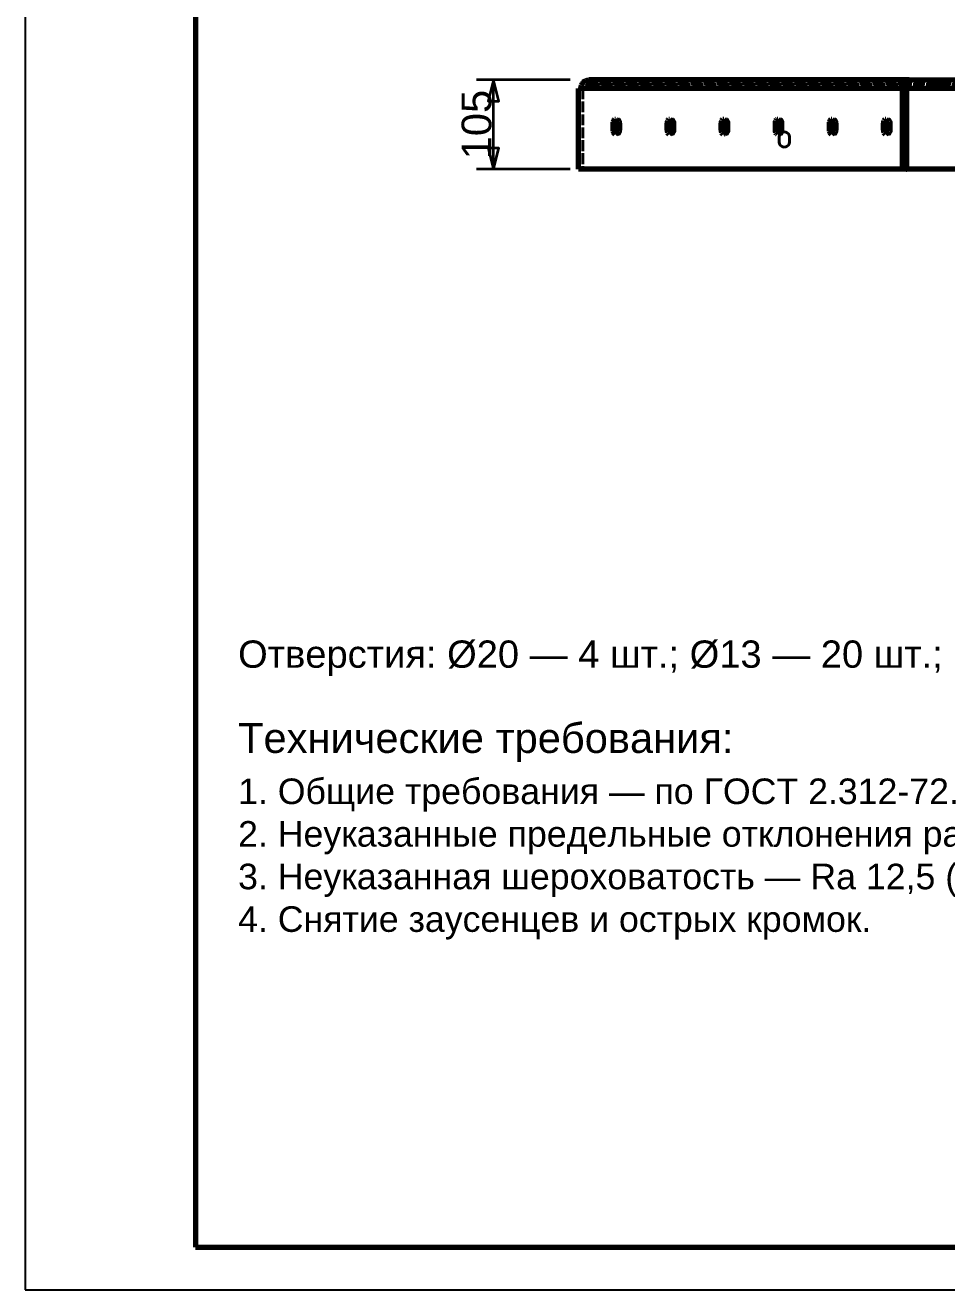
# Model space of a CAD drawing. Header units: millimetres. Extents: x 0 to 420, y 0 to 297.
# Drawn here: x 0 to 108.2, y 0 to 148.4 of the extents above; entities that cross this region are included whole.
import ezdxf
from ezdxf.enums import TextEntityAlignment as Align

# ---------------------------------------------------------------- set-up
doc = ezdxf.new("R2010")
doc.units = ezdxf.units.MM
doc.linetypes.add('DASHED', pattern=[1.524, 1.27, -0.254])
doc.styles.add('GOST', font='Arial')

msp = doc.modelspace()

# ---------------------------------------------------------------- linework, layer by layer
at = {"color": 7, "lineweight": 35}
for p, q in [((64, 142), (53, 142)), ((55, 131.5), (55, 142)), ((64, 131.5), (53, 131.5))]:
    msp.add_line(p, q, dxfattribs=at)
at = {"color": 1, "lineweight": 70}
for p, q in [((65, 131.5), (65, 141)), ((65, 141), (65.27, 141)), ((65.27, 141), (65.28, 141.2)), ((102.9, 141), (65.27, 141)), ((65.28, 141.2), (65.34, 141.38)), ((65.34, 141.38), (65.42, 141.56)), ((65.42, 141.56), (65.53, 141.71)), ((65.53, 141.71), (65.67, 141.83)), ((65.67, 141.83), (65.83, 141.92)), ((65.83, 141.92), (66, 141.98)), ((66, 141.98), (66.18, 142)), ((103.82, 142), (66.18, 142)), ((66.18, 142), (103.82, 142)), ((102.92, 141.2), (102.9, 141)), ((102.9, 141), (103.01, 141)), ((102.97, 141.38), (102.92, 141.2)), ((103.06, 141.56), (102.97, 141.38)), ((103.47, 141), (103.01, 141)), ((103.01, 141), (103.01, 131.5)), ((103.17, 141.71), (103.06, 141.56)), ((103.31, 141.83), (103.17, 141.71)), ((103.47, 141.92), (103.31, 141.83)), ((103.37, 141.1), (103.36, 141)), ((103.39, 141.19), (103.37, 141.1)), ((103.44, 141.28), (103.39, 141.19)), ((103.49, 141.35), (103.44, 141.28)), ((103.64, 141.98), (103.47, 141.92)), ((103.47, 141), (103.47, 131.5)), ((103.55, 141), (103.47, 141)), ((103.56, 141.42), (103.49, 141.35)), ((103.55, 131.5), (103.55, 141)), ((103.55, 141), (103.82, 141)), ((103.64, 141.46), (103.56, 141.42)), ((103.82, 142), (103.64, 141.98)), ((103.73, 141.49), (103.64, 141.46)), ((103.82, 141.5), (103.73, 141.49)), ((103.82, 141.99), (103.82, 142)), ((103.82, 142), (200.16, 142)), ((103.82, 141.97), (103.82, 141.99)), ((103.82, 141.94), (103.82, 141.97)), ((103.82, 141.9), (103.82, 141.94)), ((103.82, 141.85), (103.82, 141.9)), ((103.82, 141.78), (103.82, 141.85)), ((103.82, 141.71), (103.82, 141.78)), ((103.82, 141.62), (103.82, 141.71)), ((103.82, 141.53), (103.82, 141.62)), ((103.82, 141.43), (103.82, 141.53)), ((103.82, 141.33), (103.82, 141.43)), ((103.82, 141.22), (103.82, 141.33)), ((103.82, 141.11), (103.82, 141.22)), ((103.82, 141), (103.82, 141.11)), ((200.16, 141), (103.82, 141)), ((69.05, 136.8), (69.07, 137.03)), ((69.05, 136.2), (69.05, 136.8)), ((69.05, 136.8), (69.51, 136.8)), ((69.07, 137.03), (69.12, 137.22)), ((69.12, 137.22), (69.2, 137.35)), ((69.2, 137.35), (69.24, 137.39)), ((69.24, 137.39), (69.29, 137.4)), ((69.29, 137.4), (69.33, 137.39)), ((69.33, 137.39), (69.38, 137.35)), ((69.38, 137.35), (69.46, 137.22)), ((69.46, 137.22), (69.51, 137.03)), ((69.51, 137.03), (69.53, 136.8)), ((69.52, 136.96), (69.51, 136.8)), ((69.51, 136.8), (69.51, 136.2)), ((69.53, 136.8), (69.53, 136.2)), ((75.4, 136.8), (75.42, 137.03)), ((75.4, 136.2), (75.4, 136.8)), ((75.4, 136.8), (75.86, 136.8)), ((75.42, 137.03), (75.47, 137.22)), ((75.47, 137.22), (75.55, 137.35)), ((75.55, 137.35), (75.59, 137.39)), ((75.59, 137.39), (75.64, 137.4)), ((75.64, 137.4), (75.69, 137.39)), ((75.69, 137.39), (75.73, 137.35)), ((75.73, 137.35), (75.81, 137.22)), ((75.81, 137.22), (75.86, 137.03)), ((75.86, 137.03), (75.88, 136.8)), ((75.87, 136.96), (75.86, 136.8)), ((75.86, 136.8), (75.86, 136.2)), ((75.88, 136.8), (75.88, 136.2)), ((81.75, 136.8), (81.77, 137.03)), ((81.75, 136.2), (81.75, 136.8)), ((81.75, 136.8), (82.21, 136.8)), ((81.77, 137.03), (81.82, 137.22)), ((81.82, 137.22), (81.9, 137.35)), ((81.9, 137.35), (81.95, 137.39)), ((81.95, 137.39), (81.99, 137.4)), ((81.99, 137.4), (82.04, 137.39)), ((82.04, 137.39), (82.08, 137.35)), ((82.08, 137.35), (82.16, 137.22)), ((82.16, 137.22), (82.21, 137.03)), ((82.21, 137.03), (82.23, 136.8)), ((82.22, 136.96), (82.21, 136.8)), ((82.21, 136.8), (82.21, 136.2)), ((82.23, 136.8), (82.23, 136.2)), ((88.11, 136.8), (88.13, 137.03)), ((88.11, 136.2), (88.11, 136.8)), ((88.11, 136.8), (88.57, 136.8)), ((88.13, 137.03), (88.18, 137.22)), ((88.18, 137.22), (88.25, 137.35)), ((88.25, 137.35), (88.3, 137.39)), ((88.3, 137.39), (88.35, 137.4)), ((88.35, 137.4), (88.39, 137.39)), ((88.39, 137.39), (88.44, 137.35)), ((88.44, 137.35), (88.51, 137.22)), ((88.51, 137.22), (88.57, 137.03)), ((88.57, 137.03), (88.58, 136.8)), ((88.57, 136.96), (88.57, 136.8)), ((88.57, 136.8), (88.57, 136.2)), ((88.58, 136.8), (88.58, 136.2)), ((94.46, 136.8), (94.48, 137.03)), ((94.46, 136.2), (94.46, 136.8)), ((94.46, 136.8), (94.92, 136.8)), ((94.48, 137.03), (94.53, 137.22)), ((94.53, 137.22), (94.61, 137.35)), ((94.61, 137.35), (94.65, 137.39)), ((94.65, 137.39), (94.7, 137.4)), ((94.7, 137.4), (94.74, 137.39)), ((94.74, 137.39), (94.79, 137.35)), ((94.79, 137.35), (94.87, 137.22)), ((94.87, 137.22), (94.92, 137.03)), ((94.92, 137.03), (94.94, 136.8)), ((94.93, 136.96), (94.92, 136.8)), ((94.92, 136.8), (94.92, 136.2)), ((94.94, 136.8), (94.94, 136.2)), ((100.81, 136.8), (100.83, 137.03)), ((100.81, 136.2), (100.81, 136.8)), ((100.81, 136.8), (101.27, 136.8)), ((100.83, 137.03), (100.88, 137.22)), ((100.88, 137.22), (100.96, 137.35)), ((100.96, 137.35), (101, 137.39)), ((101, 137.39), (101.05, 137.4)), ((101.05, 137.4), (101.1, 137.39)), ((101.1, 137.39), (101.14, 137.35)), ((101.14, 137.35), (101.22, 137.22)), ((101.22, 137.22), (101.27, 137.03)), ((101.27, 137.03), (101.29, 136.8)), ((101.28, 136.96), (101.27, 136.8)), ((101.27, 136.8), (101.27, 136.2)), ((101.29, 136.8), (101.29, 136.2)), ((69.07, 135.97), (69.05, 136.2)), ((69.05, 136.2), (69.51, 136.2)), ((69.12, 135.78), (69.07, 135.97)), ((69.2, 135.65), (69.12, 135.78)), ((69.24, 135.61), (69.2, 135.65)), ((69.29, 135.6), (69.24, 135.61)), ((69.33, 135.61), (69.29, 135.6)), ((69.38, 135.65), (69.33, 135.61)), ((69.46, 135.78), (69.38, 135.65)), ((69.51, 135.97), (69.46, 135.78)), ((69.51, 136.2), (69.52, 136.04)), ((69.53, 136.2), (69.51, 135.97)), ((75.42, 135.97), (75.4, 136.2)), ((75.4, 136.2), (75.86, 136.2)), ((75.47, 135.78), (75.42, 135.97)), ((75.55, 135.65), (75.47, 135.78)), ((75.59, 135.61), (75.55, 135.65)), ((75.64, 135.6), (75.59, 135.61)), ((75.69, 135.61), (75.64, 135.6)), ((75.73, 135.65), (75.69, 135.61)), ((75.81, 135.78), (75.73, 135.65)), ((75.86, 135.97), (75.81, 135.78)), ((75.86, 136.2), (75.87, 136.04)), ((75.88, 136.2), (75.86, 135.97)), ((81.77, 135.97), (81.75, 136.2)), ((81.75, 136.2), (82.21, 136.2)), ((81.82, 135.78), (81.77, 135.97)), ((81.9, 135.65), (81.82, 135.78)), ((81.95, 135.61), (81.9, 135.65)), ((81.99, 135.6), (81.95, 135.61)), ((82.04, 135.61), (81.99, 135.6)), ((82.08, 135.65), (82.04, 135.61)), ((82.16, 135.78), (82.08, 135.65)), ((82.21, 135.97), (82.16, 135.78)), ((82.21, 136.2), (82.22, 136.04)), ((82.23, 136.2), (82.21, 135.97)), ((88.13, 135.97), (88.11, 136.2)), ((88.11, 136.2), (88.57, 136.2)), ((88.18, 135.78), (88.13, 135.97)), ((88.25, 135.65), (88.18, 135.78)), ((88.3, 135.61), (88.25, 135.65)), ((88.35, 135.6), (88.3, 135.61)), ((88.39, 135.61), (88.35, 135.6)), ((88.44, 135.65), (88.39, 135.61)), ((88.51, 135.78), (88.44, 135.65)), ((88.57, 135.97), (88.51, 135.78)), ((88.57, 136.2), (88.57, 136.04)), ((88.58, 136.2), (88.57, 135.97)), ((94.48, 135.97), (94.46, 136.2)), ((94.46, 136.2), (94.92, 136.2)), ((94.53, 135.78), (94.48, 135.97)), ((94.61, 135.65), (94.53, 135.78)), ((94.65, 135.61), (94.61, 135.65)), ((94.7, 135.6), (94.65, 135.61)), ((94.74, 135.61), (94.7, 135.6)), ((94.79, 135.65), (94.74, 135.61)), ((94.87, 135.78), (94.79, 135.65)), ((94.92, 135.97), (94.87, 135.78)), ((94.92, 136.2), (94.93, 136.04)), ((94.94, 136.2), (94.92, 135.97)), ((100.83, 135.97), (100.81, 136.2)), ((100.81, 136.2), (101.27, 136.2)), ((100.88, 135.78), (100.83, 135.97)), ((100.96, 135.65), (100.88, 135.78)), ((101, 135.61), (100.96, 135.65)), ((101.05, 135.6), (101, 135.61)), ((101.1, 135.61), (101.05, 135.6)), ((101.14, 135.65), (101.1, 135.61)), ((101.22, 135.78), (101.14, 135.65)), ((101.27, 135.97), (101.22, 135.78)), ((101.27, 136.2), (101.28, 136.04)), ((101.29, 136.2), (101.27, 135.97)), ((103.01, 131.5), (65, 131.5)), ((103.47, 131.5), (103.01, 131.5)), ((103.47, 131.5), (103.55, 131.5)), ((200.59, 131.5), (103.55, 131.5))]:
    msp.add_line(p, q, dxfattribs=at)
at = {"color": 5, "linetype": 'DASHED', "lineweight": 35}
for p, q in [((65.46, 141), (65, 141)), ((65.72, 141), (65.27, 141)), ((65.72, 141), (65.46, 141)), ((65.46, 141), (65.46, 131.5)), ((65.51, 141), (65.51, 131.5)), ((66.18, 141), (65.51, 141)), ((66.18, 141), (65.51, 141)), ((65.51, 141), (65.51, 131.5)), ((65.73, 141.1), (65.72, 141)), ((65.76, 141.19), (65.73, 141.1)), ((65.8, 141.28), (65.76, 141.19)), ((65.86, 141.35), (65.8, 141.28)), ((65.93, 141.42), (65.86, 141.35)), ((66.01, 141.46), (65.93, 141.42)), ((66.09, 141.49), (66.01, 141.46)), ((66.18, 141.5), (66.09, 141.49)), ((66.18, 142), (66.18, 141.99)), ((66.18, 141.5), (66.18, 142)), ((66.18, 141.99), (66.18, 141.97)), ((66.18, 141.97), (66.18, 141.94)), ((66.18, 141.94), (66.18, 141.9)), ((66.18, 141.9), (66.18, 141.85)), ((66.18, 141.85), (66.18, 141.78)), ((66.18, 141.78), (66.18, 141.71)), ((66.18, 141.71), (66.18, 141.62)), ((66.18, 141.62), (66.18, 141.53)), ((66.18, 141.53), (66.18, 141.43)), ((66.18, 141.5), (192.66, 141.5)), ((103.82, 141.5), (66.18, 141.5)), ((66.18, 141.5), (66.18, 141.5)), ((66.18, 141.5), (66.18, 141.49)), ((66.18, 141.49), (66.18, 141.47)), ((66.18, 141.47), (66.18, 141.45)), ((66.18, 141.45), (66.18, 141.42)), ((66.18, 141.43), (66.18, 141.33)), ((66.18, 141.42), (66.18, 141.39)), ((66.18, 141.39), (66.18, 141.35)), ((66.18, 141.35), (66.18, 141.31)), ((66.18, 141.33), (66.18, 141.22)), ((66.18, 141.31), (66.18, 141.27)), ((66.18, 141.27), (66.18, 141.22)), ((66.18, 141.22), (66.18, 141.11)), ((66.18, 141.22), (66.18, 141.17)), ((66.18, 141.17), (66.18, 141.11)), ((66.18, 141.11), (66.18, 141)), ((66.18, 141.11), (66.18, 141.06)), ((66.18, 141.06), (66.18, 141)), ((103.36, 141), (102.9, 141)), ((103.36, 141), (103.47, 141)), ((103.82, 141), (103.55, 141)), ((103.55, 141), (103.55, 131.5)), ((192.66, 142), (103.82, 142)), ((103.82, 141.5), (103.82, 142)), ((200.16, 141.5), (103.82, 141.5)), ((103.82, 141.5), (103.82, 141.5)), ((103.82, 141.5), (103.82, 141.49)), ((103.82, 141.49), (103.82, 141.47)), ((103.82, 141.47), (103.82, 141.45)), ((103.82, 141.45), (103.82, 141.42)), ((103.82, 141.42), (103.82, 141.39)), ((103.82, 141.39), (103.82, 141.35)), ((103.82, 141.35), (103.82, 141.31)), ((103.82, 141.31), (103.82, 141.27)), ((103.82, 141.27), (103.82, 141.22)), ((103.82, 141.22), (103.82, 141.17)), ((103.82, 141.17), (103.82, 141.11)), ((103.82, 141.11), (103.82, 141.06)), ((103.82, 141.06), (103.82, 141)), ((106.53, 142), (106.51, 142)), ((106.51, 142), (106.53, 142)), ((106.53, 142), (106.51, 142)), ((106.51, 142), (106.53, 142)), ((106.53, 142), (106.51, 142)), ((106.51, 142), (106.53, 142)), ((106.53, 142), (106.51, 142)), ((106.51, 142), (106.53, 142)), ((106.53, 142), (106.51, 142)), ((106.51, 142), (106.53, 142)), ((106.53, 142), (106.51, 142)), ((106.51, 142), (106.53, 142)), ((106.53, 141.5), (106.51, 141.5)), ((106.51, 141.5), (106.53, 141.5)), ((106.53, 141.5), (106.51, 141.5)), ((106.51, 141.5), (106.53, 141.5)), ((106.53, 141.5), (106.51, 141.5)), ((106.51, 141.5), (106.53, 141.5)), ((106.53, 141.5), (106.51, 141.5)), ((106.51, 141.5), (106.53, 141.5)), ((106.53, 141.5), (106.51, 141.5)), ((106.51, 141.5), (106.53, 141.5)), ((106.53, 141.5), (106.51, 141.5)), ((106.51, 141.5), (106.53, 141.5)), ((106.58, 142), (106.53, 142)), ((106.53, 142), (106.58, 142)), ((106.58, 142), (106.53, 142)), ((106.53, 142), (106.58, 142)), ((106.58, 142), (106.53, 142)), ((106.53, 142), (106.58, 142)), ((106.58, 142), (106.53, 142)), ((106.53, 142), (106.58, 142)), ((106.58, 142), (106.53, 142)), ((106.53, 142), (106.58, 142)), ((106.58, 142), (106.53, 142)), ((106.53, 142), (106.58, 142)), ((106.58, 141.5), (106.53, 141.5)), ((106.53, 141.5), (106.58, 141.5)), ((106.58, 141.5), (106.53, 141.5)), ((106.53, 141.5), (106.58, 141.5)), ((106.58, 141.5), (106.53, 141.5)), ((106.53, 141.5), (106.58, 141.5)), ((106.58, 141.5), (106.53, 141.5)), ((106.53, 141.5), (106.58, 141.5)), ((106.58, 141.5), (106.53, 141.5)), ((106.53, 141.5), (106.58, 141.5)), ((106.58, 141.5), (106.53, 141.5)), ((106.53, 141.5), (106.58, 141.5)), ((106.65, 142), (106.58, 142)), ((106.58, 142), (106.65, 142)), ((106.65, 142), (106.58, 142)), ((106.58, 142), (106.65, 142)), ((106.65, 142), (106.58, 142)), ((106.58, 142), (106.65, 142)), ((106.65, 142), (106.58, 142)), ((106.58, 142), (106.65, 142)), ((106.65, 142), (106.58, 142)), ((106.58, 142), (106.65, 142)), ((106.65, 142), (106.58, 142)), ((106.58, 142), (106.65, 142)), ((106.65, 141.5), (106.58, 141.5)), ((106.58, 141.5), (106.65, 141.5)), ((106.65, 141.5), (106.58, 141.5)), ((106.58, 141.5), (106.65, 141.5)), ((106.65, 141.5), (106.58, 141.5)), ((106.58, 141.5), (106.65, 141.5)), ((106.65, 141.5), (106.58, 141.5)), ((106.58, 141.5), (106.65, 141.5)), ((106.65, 141.5), (106.58, 141.5)), ((106.58, 141.5), (106.65, 141.5)), ((106.65, 141.5), (106.58, 141.5)), ((106.58, 141.5), (106.65, 141.5)), ((106.76, 142), (106.65, 142)), ((106.65, 142), (106.76, 142)), ((106.76, 142), (106.65, 142)), ((106.65, 142), (106.76, 142)), ((106.76, 142), (106.65, 142)), ((106.65, 142), (106.76, 142)), ((106.76, 142), (106.65, 142)), ((106.65, 142), (106.76, 142)), ((106.76, 142), (106.65, 142)), ((106.65, 142), (106.76, 142)), ((106.76, 142), (106.65, 142)), ((106.65, 142), (106.76, 142)), ((106.76, 141.5), (106.65, 141.5)), ((106.65, 141.5), (106.76, 141.5)), ((106.76, 141.5), (106.65, 141.5)), ((106.65, 141.5), (106.76, 141.5)), ((106.76, 141.5), (106.65, 141.5)), ((106.65, 141.5), (106.76, 141.5)), ((106.76, 141.5), (106.65, 141.5)), ((106.65, 141.5), (106.76, 141.5)), ((106.76, 141.5), (106.65, 141.5)), ((106.65, 141.5), (106.76, 141.5)), ((106.76, 141.5), (106.65, 141.5)), ((106.65, 141.5), (106.76, 141.5)), ((106.88, 142), (106.76, 142)), ((106.76, 142), (106.88, 142)), ((106.88, 142), (106.76, 142)), ((106.76, 142), (106.88, 142)), ((106.88, 142), (106.76, 142)), ((106.76, 142), (106.88, 142)), ((106.88, 142), (106.76, 142)), ((106.76, 142), (106.88, 142)), ((106.88, 142), (106.76, 142)), ((106.76, 142), (106.88, 142)), ((106.88, 142), (106.76, 142)), ((106.76, 142), (106.88, 142)), ((106.88, 141.5), (106.76, 141.5)), ((106.76, 141.5), (106.88, 141.5)), ((106.88, 141.5), (106.76, 141.5)), ((106.76, 141.5), (106.88, 141.5)), ((106.88, 141.5), (106.76, 141.5)), ((106.76, 141.5), (106.88, 141.5)), ((106.88, 141.5), (106.76, 141.5)), ((106.76, 141.5), (106.88, 141.5)), ((106.88, 141.5), (106.76, 141.5)), ((106.76, 141.5), (106.88, 141.5)), ((106.88, 141.5), (106.76, 141.5)), ((106.76, 141.5), (106.88, 141.5)), ((107.02, 142), (106.88, 142)), ((106.88, 142), (107.02, 142)), ((107.02, 142), (106.88, 142)), ((106.88, 142), (107.02, 142)), ((107.02, 142), (106.88, 142)), ((106.88, 142), (107.02, 142)), ((107.02, 142), (106.88, 142)), ((106.88, 142), (107.02, 142)), ((107.02, 142), (106.88, 142)), ((106.88, 142), (107.02, 142)), ((107.02, 142), (106.88, 142)), ((106.88, 142), (107.02, 142)), ((107.02, 141.5), (106.88, 141.5)), ((106.88, 141.5), (107.02, 141.5)), ((107.02, 141.5), (106.88, 141.5)), ((106.88, 141.5), (107.02, 141.5)), ((107.02, 141.5), (106.88, 141.5)), ((106.88, 141.5), (107.02, 141.5)), ((107.02, 141.5), (106.88, 141.5)), ((106.88, 141.5), (107.02, 141.5)), ((107.02, 141.5), (106.88, 141.5)), ((106.88, 141.5), (107.02, 141.5)), ((107.02, 141.5), (106.88, 141.5)), ((106.88, 141.5), (107.02, 141.5)), ((107.16, 142), (107.02, 142)), ((107.02, 142), (107.16, 142)), ((107.16, 142), (107.02, 142)), ((107.02, 142), (107.16, 142)), ((107.16, 142), (107.02, 142)), ((107.02, 142), (107.16, 142)), ((107.16, 142), (107.02, 142)), ((107.02, 142), (107.16, 142)), ((107.16, 142), (107.02, 142)), ((107.02, 142), (107.16, 142)), ((107.16, 142), (107.02, 142)), ((107.02, 142), (107.16, 142)), ((107.16, 141.5), (107.02, 141.5)), ((107.02, 141.5), (107.16, 141.5)), ((107.16, 141.5), (107.02, 141.5)), ((107.02, 141.5), (107.16, 141.5)), ((107.16, 141.5), (107.02, 141.5)), ((107.02, 141.5), (107.16, 141.5)), ((107.16, 141.5), (107.02, 141.5)), ((107.02, 141.5), (107.16, 141.5)), ((107.16, 141.5), (107.02, 141.5)), ((107.02, 141.5), (107.16, 141.5)), ((107.16, 141.5), (107.02, 141.5)), ((107.02, 141.5), (107.16, 141.5)), ((107.31, 142), (107.16, 142)), ((107.16, 142), (107.31, 142)), ((107.31, 142), (107.16, 142)), ((107.16, 142), (107.31, 142)), ((107.31, 142), (107.16, 142)), ((107.16, 142), (107.31, 142)), ((107.31, 142), (107.16, 142)), ((107.16, 142), (107.31, 142)), ((107.31, 142), (107.16, 142)), ((107.16, 142), (107.31, 142)), ((107.31, 142), (107.16, 142)), ((107.16, 142), (107.31, 142)), ((107.31, 141.5), (107.16, 141.5)), ((107.16, 141.5), (107.31, 141.5)), ((107.31, 141.5), (107.16, 141.5)), ((107.16, 141.5), (107.31, 141.5)), ((107.31, 141.5), (107.16, 141.5)), ((107.16, 141.5), (107.31, 141.5)), ((107.31, 141.5), (107.16, 141.5)), ((107.16, 141.5), (107.31, 141.5)), ((107.31, 141.5), (107.16, 141.5)), ((107.16, 141.5), (107.31, 141.5)), ((107.31, 141.5), (107.16, 141.5)), ((107.16, 141.5), (107.31, 141.5)), ((107.44, 142), (107.31, 142)), ((107.31, 142), (107.44, 142)), ((107.44, 142), (107.31, 142)), ((107.31, 142), (107.44, 142)), ((107.44, 142), (107.31, 142)), ((107.31, 142), (107.44, 142)), ((107.44, 142), (107.31, 142)), ((107.31, 142), (107.44, 142)), ((107.44, 142), (107.31, 142)), ((107.31, 142), (107.44, 142)), ((107.44, 142), (107.31, 142)), ((107.31, 142), (107.44, 142)), ((107.44, 141.5), (107.31, 141.5)), ((107.31, 141.5), (107.44, 141.5)), ((107.44, 141.5), (107.31, 141.5)), ((107.31, 141.5), (107.44, 141.5)), ((107.44, 141.5), (107.31, 141.5)), ((107.31, 141.5), (107.44, 141.5)), ((107.44, 141.5), (107.31, 141.5)), ((107.31, 141.5), (107.44, 141.5)), ((107.44, 141.5), (107.31, 141.5)), ((107.31, 141.5), (107.44, 141.5)), ((107.44, 141.5), (107.31, 141.5)), ((107.31, 141.5), (107.44, 141.5)), ((107.57, 142), (107.44, 142)), ((107.44, 142), (107.57, 142)), ((107.57, 142), (107.44, 142)), ((107.44, 142), (107.57, 142)), ((107.57, 142), (107.44, 142)), ((107.44, 142), (107.57, 142)), ((107.57, 142), (107.44, 142)), ((107.44, 142), (107.57, 142)), ((107.57, 142), (107.44, 142)), ((107.44, 142), (107.57, 142)), ((107.57, 142), (107.44, 142)), ((107.44, 142), (107.57, 142)), ((107.57, 141.5), (107.44, 141.5)), ((107.44, 141.5), (107.57, 141.5)), ((107.57, 141.5), (107.44, 141.5)), ((107.44, 141.5), (107.57, 141.5)), ((107.57, 141.5), (107.44, 141.5)), ((107.44, 141.5), (107.57, 141.5)), ((107.57, 141.5), (107.44, 141.5)), ((107.44, 141.5), (107.57, 141.5)), ((107.57, 141.5), (107.44, 141.5)), ((107.44, 141.5), (107.57, 141.5)), ((107.57, 141.5), (107.44, 141.5)), ((107.44, 141.5), (107.57, 141.5)), ((107.67, 142), (107.57, 142)), ((107.57, 142), (107.67, 142)), ((107.67, 142), (107.57, 142)), ((107.57, 142), (107.67, 142)), ((107.67, 142), (107.57, 142)), ((107.57, 142), (107.67, 142)), ((107.67, 142), (107.57, 142)), ((107.57, 142), (107.67, 142)), ((107.67, 142), (107.57, 142)), ((107.57, 142), (107.67, 142)), ((107.67, 142), (107.57, 142)), ((107.57, 142), (107.67, 142)), ((107.67, 141.5), (107.57, 141.5)), ((107.57, 141.5), (107.67, 141.5)), ((107.67, 141.5), (107.57, 141.5)), ((107.57, 141.5), (107.67, 141.5)), ((107.67, 141.5), (107.57, 141.5)), ((107.57, 141.5), (107.67, 141.5)), ((107.67, 141.5), (107.57, 141.5)), ((107.57, 141.5), (107.67, 141.5)), ((107.67, 141.5), (107.57, 141.5)), ((107.57, 141.5), (107.67, 141.5)), ((107.67, 141.5), (107.57, 141.5)), ((107.57, 141.5), (107.67, 141.5)), ((107.75, 142), (107.67, 142)), ((107.67, 142), (107.75, 142)), ((107.75, 142), (107.67, 142)), ((107.67, 142), (107.75, 142)), ((107.75, 142), (107.67, 142)), ((107.67, 142), (107.75, 142)), ((107.75, 142), (107.67, 142)), ((107.67, 142), (107.75, 142)), ((107.75, 142), (107.67, 142)), ((107.67, 142), (107.75, 142)), ((107.75, 142), (107.67, 142)), ((107.67, 142), (107.75, 142)), ((107.75, 141.5), (107.67, 141.5)), ((107.67, 141.5), (107.75, 141.5)), ((107.75, 141.5), (107.67, 141.5)), ((107.67, 141.5), (107.75, 141.5)), ((107.75, 141.5), (107.67, 141.5)), ((107.67, 141.5), (107.75, 141.5)), ((107.75, 141.5), (107.67, 141.5)), ((107.67, 141.5), (107.75, 141.5)), ((107.75, 141.5), (107.67, 141.5)), ((107.67, 141.5), (107.75, 141.5)), ((107.75, 141.5), (107.67, 141.5)), ((107.67, 141.5), (107.75, 141.5)), ((107.8, 142), (107.75, 142)), ((107.75, 142), (107.8, 142)), ((107.8, 142), (107.75, 142)), ((107.75, 142), (107.8, 142)), ((107.8, 142), (107.75, 142)), ((107.75, 142), (107.8, 142)), ((107.8, 142), (107.75, 142)), ((107.75, 142), (107.8, 142)), ((107.8, 142), (107.75, 142)), ((107.75, 142), (107.8, 142)), ((107.8, 142), (107.75, 142)), ((107.75, 142), (107.8, 142)), ((107.8, 141.5), (107.75, 141.5)), ((107.75, 141.5), (107.8, 141.5)), ((107.8, 141.5), (107.75, 141.5)), ((107.75, 141.5), (107.8, 141.5)), ((107.8, 141.5), (107.75, 141.5)), ((107.75, 141.5), (107.8, 141.5)), ((107.8, 141.5), (107.75, 141.5)), ((107.75, 141.5), (107.8, 141.5)), ((107.8, 141.5), (107.75, 141.5)), ((107.75, 141.5), (107.8, 141.5)), ((107.8, 141.5), (107.75, 141.5)), ((107.75, 141.5), (107.8, 141.5)), ((107.81, 142), (107.8, 142)), ((107.8, 142), (107.81, 142)), ((107.81, 142), (107.8, 142)), ((107.8, 142), (107.81, 142)), ((107.81, 142), (107.8, 142)), ((107.8, 142), (107.81, 142)), ((107.81, 142), (107.8, 142)), ((107.8, 142), (107.81, 142)), ((107.81, 142), (107.8, 142)), ((107.8, 142), (107.81, 142)), ((107.81, 142), (107.8, 142)), ((107.8, 142), (107.81, 142)), ((107.81, 141.5), (107.8, 141.5)), ((107.8, 141.5), (107.81, 141.5)), ((107.81, 141.5), (107.8, 141.5)), ((107.8, 141.5), (107.81, 141.5)), ((107.81, 141.5), (107.8, 141.5)), ((107.8, 141.5), (107.81, 141.5)), ((107.81, 141.5), (107.8, 141.5)), ((107.8, 141.5), (107.81, 141.5)), ((107.81, 141.5), (107.8, 141.5)), ((107.8, 141.5), (107.81, 141.5)), ((107.81, 141.5), (107.8, 141.5)), ((107.8, 141.5), (107.81, 141.5)), ((107.81, 142), (107.81, 141.5)), ((107.81, 142), (107.81, 141.5)), ((107.81, 142), (107.81, 141.5)), ((107.81, 142), (107.81, 141.5)), ((107.81, 142), (107.81, 141.5)), ((107.81, 142), (107.81, 141.5)), ((69.55, 137.14), (69.52, 136.96)), ((69.6, 137.28), (69.55, 137.14)), ((69.67, 137.37), (69.6, 137.28)), ((69.75, 137.4), (69.67, 137.37)), ((69.79, 137.39), (69.75, 137.4)), ((69.84, 137.35), (69.79, 137.39)), ((69.92, 137.22), (69.84, 137.35)), ((69.97, 137.03), (69.92, 137.22)), ((69.99, 136.8), (69.97, 137.03)), ((69.99, 136.2), (69.99, 136.8)), ((75.9, 137.14), (75.87, 136.96)), ((75.96, 137.28), (75.9, 137.14)), ((76.02, 137.37), (75.96, 137.28)), ((76.1, 137.4), (76.02, 137.37)), ((76.15, 137.39), (76.1, 137.4)), ((76.19, 137.35), (76.15, 137.39)), ((76.27, 137.22), (76.19, 137.35)), ((76.32, 137.03), (76.27, 137.22)), ((76.34, 136.8), (76.32, 137.03)), ((76.34, 136.2), (76.34, 136.8)), ((82.25, 137.14), (82.22, 136.96)), ((82.31, 137.28), (82.25, 137.14)), ((82.38, 137.37), (82.31, 137.28)), ((82.45, 137.4), (82.38, 137.37)), ((82.5, 137.39), (82.45, 137.4)), ((82.54, 137.35), (82.5, 137.39)), ((82.62, 137.22), (82.54, 137.35)), ((82.67, 137.03), (82.62, 137.22)), ((82.69, 136.8), (82.67, 137.03)), ((82.69, 136.2), (82.69, 136.8)), ((88.61, 137.14), (88.57, 136.96)), ((88.66, 137.28), (88.61, 137.14)), ((88.73, 137.37), (88.66, 137.28)), ((88.8, 137.4), (88.73, 137.37)), ((88.85, 137.39), (88.8, 137.4)), ((88.9, 137.35), (88.85, 137.39)), ((88.97, 137.22), (88.9, 137.35)), ((89.02, 137.03), (88.97, 137.22)), ((89.04, 136.8), (89.02, 137.03)), ((89.04, 136.2), (89.04, 136.8)), ((94.96, 137.14), (94.93, 136.96)), ((95.01, 137.28), (94.96, 137.14)), ((95.08, 137.37), (95.01, 137.28)), ((95.16, 137.4), (95.08, 137.37)), ((95.2, 137.39), (95.16, 137.4)), ((95.25, 137.35), (95.2, 137.39)), ((95.33, 137.22), (95.25, 137.35)), ((95.38, 137.03), (95.33, 137.22)), ((95.39, 136.8), (95.38, 137.03)), ((95.39, 136.2), (95.39, 136.8)), ((101.31, 137.14), (101.28, 136.96)), ((101.37, 137.28), (101.31, 137.14)), ((101.43, 137.37), (101.37, 137.28)), ((101.51, 137.4), (101.43, 137.37)), ((101.56, 137.39), (101.51, 137.4)), ((101.6, 137.35), (101.56, 137.39)), ((101.68, 137.22), (101.6, 137.35)), ((101.73, 137.03), (101.68, 137.22)), ((101.75, 136.8), (101.73, 137.03)), ((101.75, 136.2), (101.75, 136.8)), ((69.52, 136.04), (69.55, 135.86)), ((69.55, 135.86), (69.6, 135.72)), ((69.6, 135.72), (69.67, 135.63)), ((69.67, 135.63), (69.75, 135.6)), ((69.75, 135.6), (69.79, 135.61)), ((69.79, 135.61), (69.84, 135.65)), ((69.84, 135.65), (69.92, 135.78)), ((69.92, 135.78), (69.97, 135.97)), ((69.97, 135.97), (69.99, 136.2)), ((75.87, 136.04), (75.9, 135.86)), ((75.9, 135.86), (75.96, 135.72)), ((75.96, 135.72), (76.02, 135.63)), ((76.02, 135.63), (76.1, 135.6)), ((76.1, 135.6), (76.15, 135.61)), ((76.15, 135.61), (76.19, 135.65)), ((76.19, 135.65), (76.27, 135.78)), ((76.27, 135.78), (76.32, 135.97)), ((76.32, 135.97), (76.34, 136.2)), ((82.22, 136.04), (82.25, 135.86)), ((82.25, 135.86), (82.31, 135.72)), ((82.31, 135.72), (82.38, 135.63)), ((82.38, 135.63), (82.45, 135.6)), ((82.45, 135.6), (82.5, 135.61)), ((82.5, 135.61), (82.54, 135.65)), ((82.54, 135.65), (82.62, 135.78)), ((82.62, 135.78), (82.67, 135.97)), ((82.67, 135.97), (82.69, 136.2)), ((88.56, 135.3), (88.59, 135.49)), ((88.59, 135.49), (88.56, 135.3)), ((88.56, 135.3), (88.56, 134.7)), ((88.56, 134.7), (88.56, 135.3)), ((88.57, 136.04), (88.61, 135.86)), ((88.59, 135.49), (88.68, 135.65)), ((88.68, 135.65), (88.59, 135.49)), ((88.61, 135.86), (88.66, 135.72)), ((88.66, 135.72), (88.73, 135.63)), ((88.68, 135.65), (88.81, 135.79)), ((88.81, 135.79), (88.68, 135.65)), ((88.73, 135.63), (88.8, 135.6)), ((88.8, 135.6), (88.85, 135.61)), ((88.81, 135.79), (88.98, 135.87)), ((88.98, 135.87), (88.81, 135.79)), ((88.85, 135.61), (88.9, 135.65)), ((88.9, 135.65), (88.97, 135.78)), ((88.97, 135.78), (89.02, 135.97)), ((88.98, 135.87), (89.16, 135.9)), ((89.16, 135.9), (88.98, 135.87)), ((89.02, 135.97), (89.04, 136.2)), ((89.16, 135.9), (89.35, 135.87)), ((89.35, 135.87), (89.16, 135.9)), ((89.35, 135.87), (89.51, 135.79)), ((89.51, 135.79), (89.35, 135.87)), ((89.51, 135.79), (89.65, 135.65)), ((89.65, 135.65), (89.51, 135.79)), ((89.65, 135.65), (89.73, 135.49)), ((89.73, 135.49), (89.65, 135.65)), ((89.73, 135.49), (89.76, 135.3)), ((89.76, 135.3), (89.73, 135.49)), ((89.76, 134.7), (89.76, 135.3)), ((89.76, 135.3), (89.76, 134.7)), ((94.93, 136.04), (94.96, 135.86)), ((94.96, 135.86), (95.01, 135.72)), ((95.01, 135.72), (95.08, 135.63)), ((95.08, 135.63), (95.16, 135.6)), ((95.16, 135.6), (95.2, 135.61)), ((95.2, 135.61), (95.25, 135.65)), ((95.25, 135.65), (95.33, 135.78)), ((95.33, 135.78), (95.38, 135.97)), ((95.38, 135.97), (95.39, 136.2)), ((101.28, 136.04), (101.31, 135.86)), ((101.31, 135.86), (101.37, 135.72)), ((101.37, 135.72), (101.43, 135.63)), ((101.43, 135.63), (101.51, 135.6)), ((101.51, 135.6), (101.56, 135.61)), ((101.56, 135.61), (101.6, 135.65)), ((101.6, 135.65), (101.68, 135.78)), ((101.68, 135.78), (101.73, 135.97)), ((101.73, 135.97), (101.75, 136.2)), ((88.59, 134.51), (88.56, 134.7)), ((88.56, 134.7), (88.59, 134.51)), ((88.68, 134.35), (88.59, 134.51)), ((88.59, 134.51), (88.68, 134.35)), ((88.81, 134.21), (88.68, 134.35)), ((88.68, 134.35), (88.81, 134.21)), ((88.98, 134.13), (88.81, 134.21)), ((88.81, 134.21), (88.98, 134.13)), ((89.16, 134.1), (88.98, 134.13)), ((88.98, 134.13), (89.16, 134.1)), ((89.35, 134.13), (89.16, 134.1)), ((89.16, 134.1), (89.35, 134.13)), ((89.51, 134.21), (89.35, 134.13)), ((89.35, 134.13), (89.51, 134.21)), ((89.65, 134.35), (89.51, 134.21)), ((89.51, 134.21), (89.65, 134.35)), ((89.73, 134.51), (89.65, 134.35)), ((89.65, 134.35), (89.73, 134.51)), ((89.76, 134.7), (89.73, 134.51)), ((89.73, 134.51), (89.76, 134.7)), ((65.46, 131.5), (65, 131.5)), ((103.47, 131.5), (65.46, 131.5)), ((65.51, 131.5), (103.47, 131.5)), ((65.51, 131.5), (192.66, 131.5)), ((103.55, 131.5), (192.66, 131.5)), ((200.59, 131.5), (103.55, 131.5))]:
    msp.add_line(p, q, dxfattribs=at)
at = {"color": 7, "lineweight": 25}
msp.add_lwpolyline([(0, 0), (420, 0), (420, 297), (0, 297)], close=True, dxfattribs=at)
at = {"color": 7, "lineweight": 70}
msp.add_lwpolyline([(20, 5), (415, 5), (415, 292), (20, 292)], close=True, dxfattribs=at)
at = {"color": 7, "lineweight": 35}
for points in [[(55, 142), (54.37, 139.5), (55.62, 139.5)], [(55, 131.5), (55.62, 134), (54.37, 134)]]:
    msp.add_lwpolyline(points, close=True, dxfattribs=at)

# ---------------------------------------------------------------- texts
at = {"color": 7, "style": 'GOST'}
msp.add_text('105', height=3.5, rotation=90, dxfattribs=at).set_placement((53, 136.75), align=Align.MIDDLE)
at = {"color": 6, "style": 'GOST'}
msp.add_text('Отверстия: Ø20 — 4 шт.; Ø13 — 20 шт.; Ø12 — 46 шт.; Ø10 — 4 шт.; Ø2 — 2 шт.', height=3.2, dxfattribs=at).set_placement((25, 73))
at = {"color": 3, "style": 'GOST'}
for s, height, p in [('Технические требования:', 3.5, (25, 63)), ('1. Общие требования — по ГОСТ 2.312-72.', 3, (25, 57)), ('2. Неуказанные предельные отклонения размеров — по ГОСТ 25058-2016.', 3, (25, 52)), ('3. Неуказанная шероховатость — Ra 12,5 (ГОСТ 2789-2015).', 3, (25, 47)), ('4. Снятие заусенцев и острых кромок.', 3, (25, 42))]:
    msp.add_text(s, height=height, dxfattribs=at).set_placement(p)

doc.saveas('drawing.dxf')
